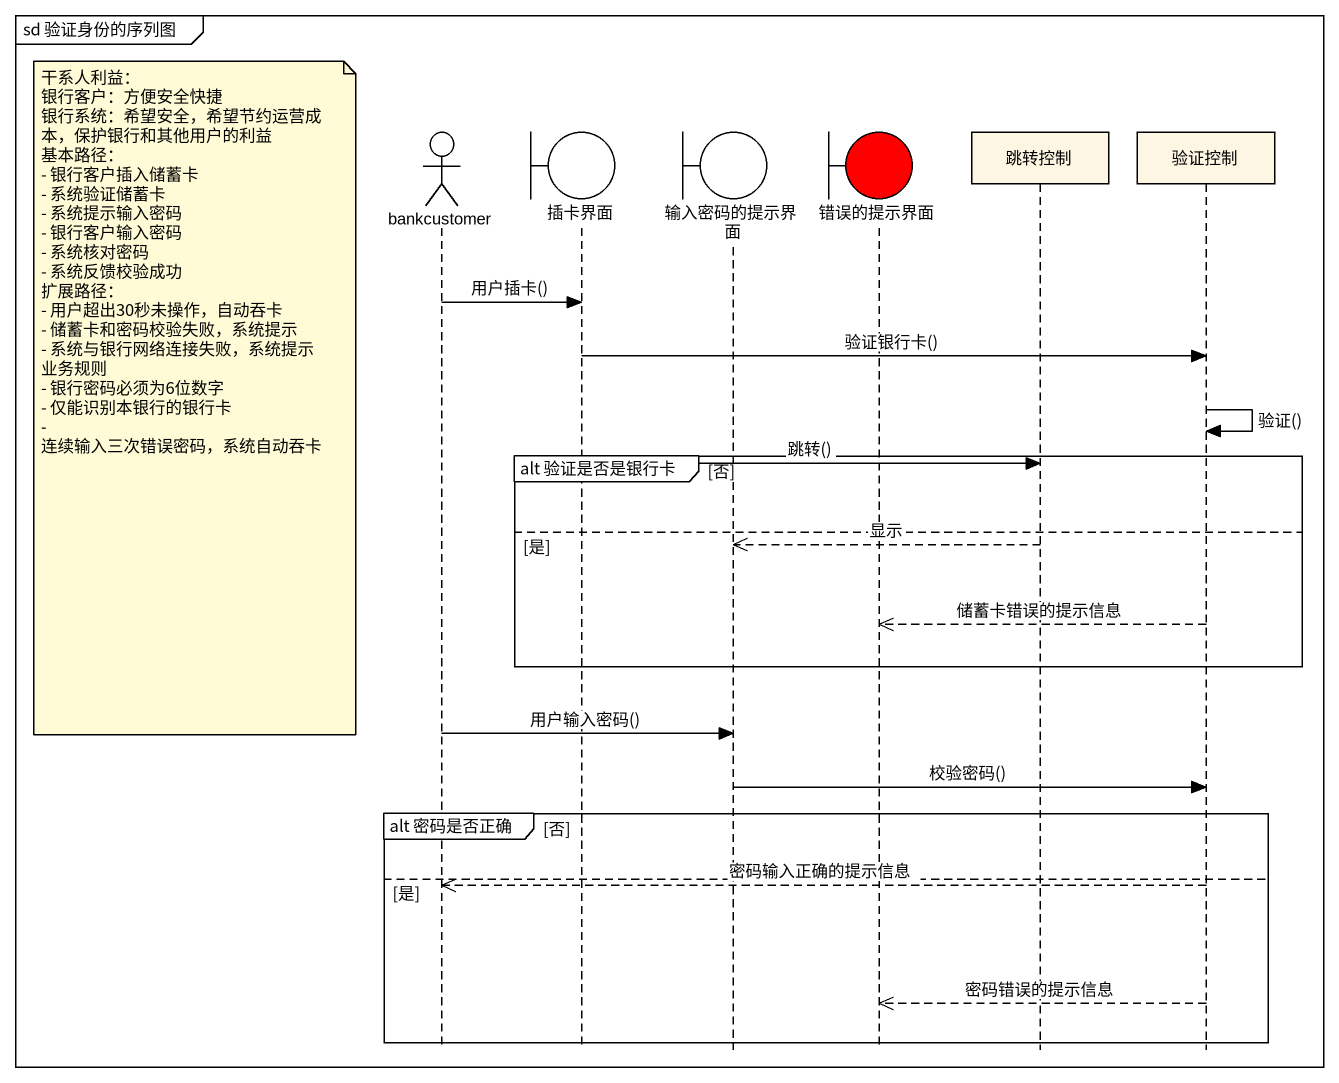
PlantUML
@startuml
mainframe sd 验证身份的序列图
hide footbox
actor bankcustomer
boundary 插卡界面
boundary 输入密码的提示界面
boundary 错误的提示界面 #FF0000
participant 跳转控制
participant 验证控制

bankcustomer -> 插卡界面 : 用户插卡()
插卡界面 -> 验证控制 : 验证银行卡()
note left of bankcustomer
  干系人利益：
  银行客户：方便安全快捷
  银行系统：希望安全，希望节约运营成本，保护银行和其他用户的利益
  基本路径：
  - 银行客户插入储蓄卡
  - 系统验证储蓄卡
  - 系统提示输入密码
  - 银行客户输入密码
  - 系统核对密码
  - 系统反馈校验成功
  扩展路径：
  - 用户超出30秒未操作，自动吞卡
  - 储蓄卡和密码校验失败，系统提示
  - 系统与银行网络连接失败，系统提示
  业务规则
  - 银行密码必须为6位数字
  - 仅能识别本银行的银行卡
  - 连续输入三次错误密码，系统自动吞卡
end note
验证控制 -> 验证控制 : 验证()
group alt 验证是否是银行卡 [否]
  插卡界面 -> 跳转控制 : 跳转()
else 是
  跳转控制 -->> 输入密码的提示界面 : 显示
  验证控制 -->> 错误的提示界面 : 储蓄卡错误的提示信息
end
bankcustomer -> 输入密码的提示界面 : 用户输入密码()
输入密码的提示界面 -> 验证控制 : 校验密码()
group alt 密码是否正确 [否]
else 是
  验证控制 -->> bankcustomer : 密码输入正确的提示信息
  验证控制 -->> 错误的提示界面 : 密码错误的提示信息
end
@enduml
